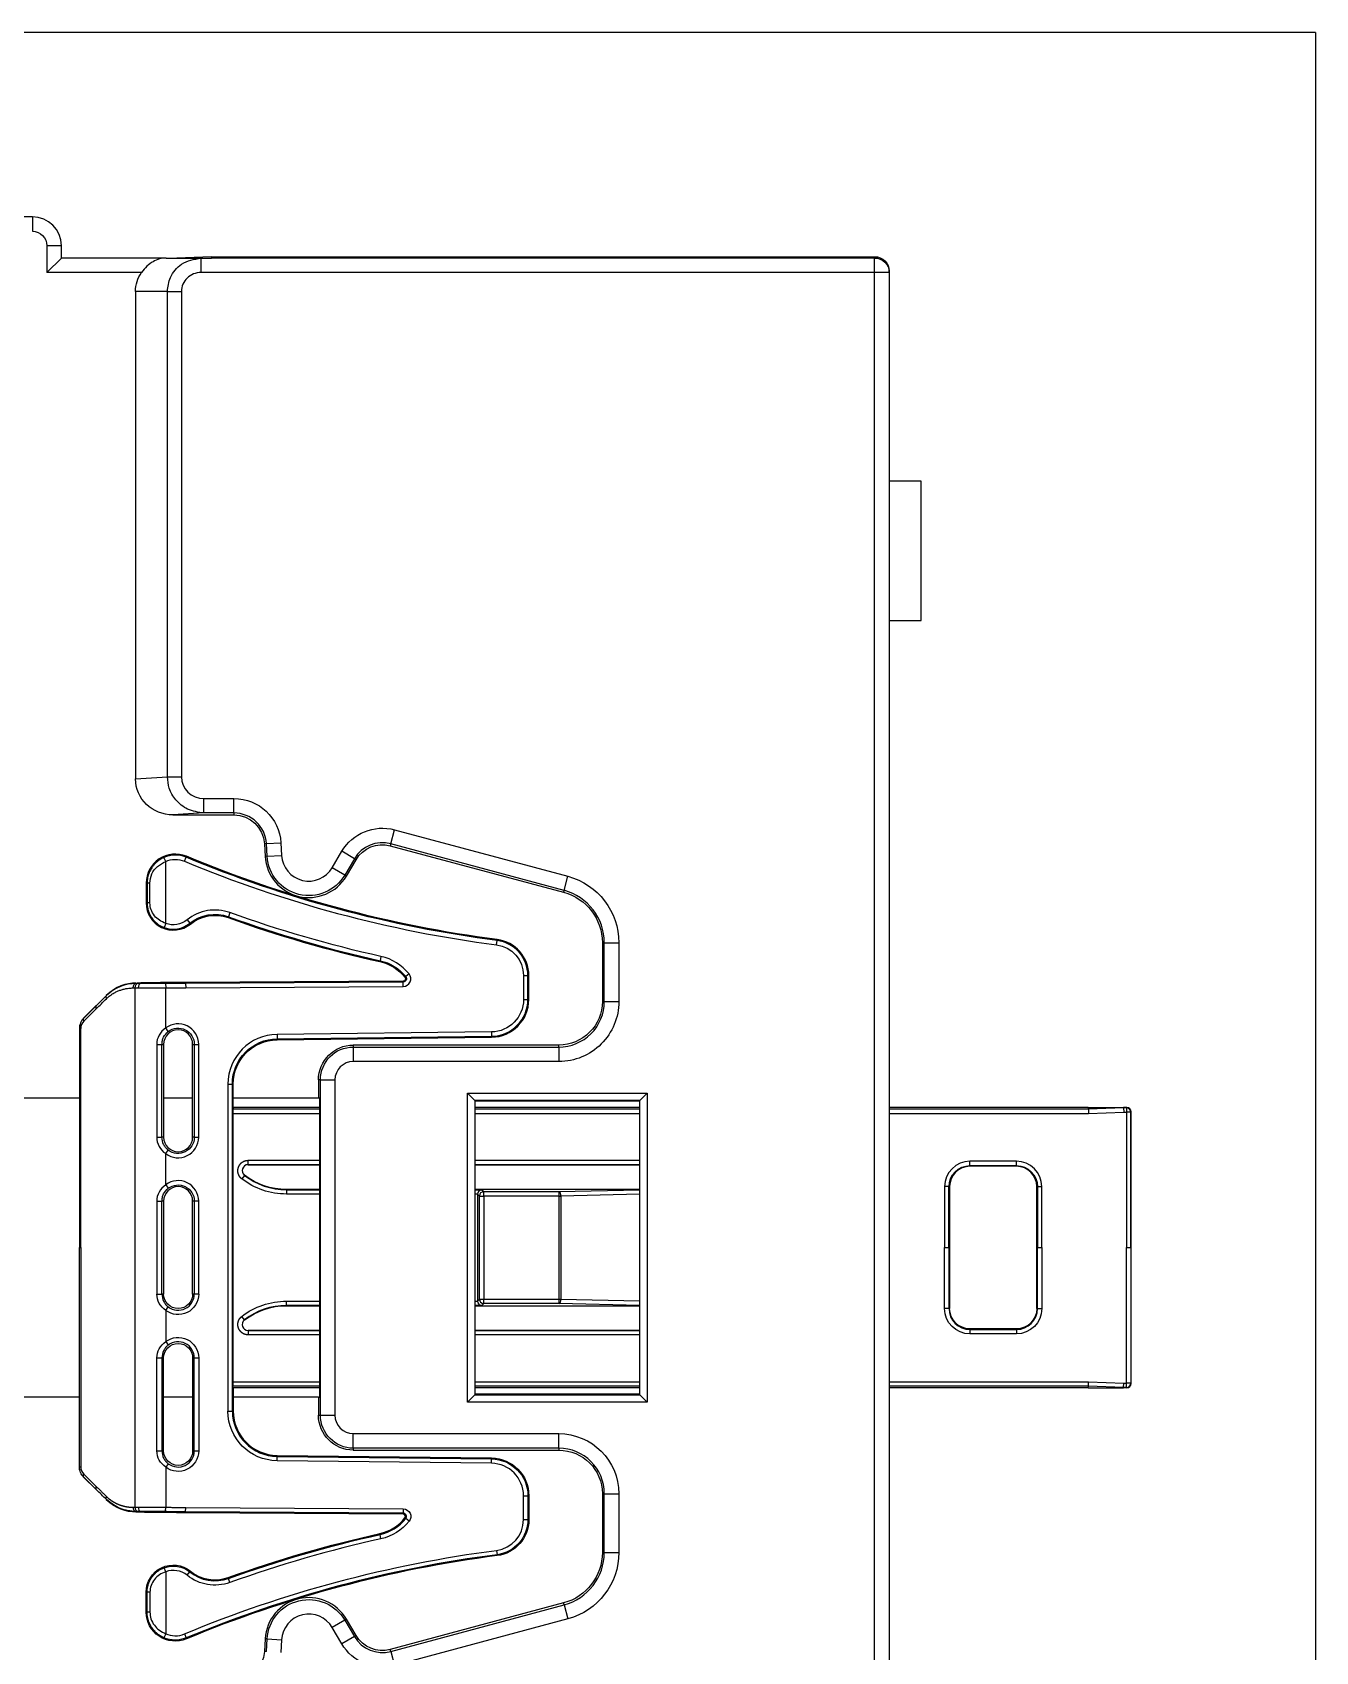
# Model space of a CAD drawing. Header units: inches. Extents: x 0 to 1189, y 0 to 841.
# Drawn here: x 1028.8 to 1073, y 479.2 to 535 of the extents above; entities that cross this region are included whole.
import ezdxf

# ---------------------------------------------------------------- set-up
doc = ezdxf.new("R2010")
doc.units = ezdxf.units.IN
doc.header["$MEASUREMENT"] = 0
doc.layers.add('1', color=7, linetype='Continuous', true_color=0xffffff)

msp = doc.modelspace()

# ---------------------------------------------------------------- linework, layer by layer
at = {"layer": '1', "color": 251}
for q in [(963.9807, 534.9868), (1073.0135, 451.2868)]:
    msp.add_line((1073.0135, 534.9868), q, dxfattribs=at)
at = {"layer": '1', "color": 163}
for p, q in [((1028.8307, 528.6368), (1000.9307, 528.6368)), ((1028.8307, 528.6368), (1028.8307, 528.1368)), ((1029.8307, 527.6368), (1029.3307, 527.6368)), ((1029.3307, 527.6368), (1029.3307, 526.7162)), ((1029.8307, 527.2162), (1029.8307, 527.6368)), ((1029.3307, 526.7162), (1029.8307, 527.2162)), ((1033.4357, 527.2162), (1029.8307, 527.2162)), ((1033.4357, 527.2162), (1034.6357, 527.2162)), ((1034.9988, 527.2618), (1033.7988, 527.2162)), ((1034.6357, 527.2162), (1034.6357, 526.7162)), ((1034.6357, 527.2162), (1034.9988, 527.2162)), ((1034.9988, 527.2618), (1057.8307, 527.2618)), ((1034.9988, 527.2618), (1034.9988, 527.2162)), ((1057.8307, 527.2162), (1034.9988, 527.2162)), ((1057.8307, 526.7162), (1057.8307, 527.2162)), ((1032.5896, 526.7162), (1029.3307, 526.7162)), ((1057.8307, 526.7162), (1034.6357, 526.7162)), ((1058.3307, 526.7162), (1057.8307, 526.7162)), ((1057.8307, 459.5573), (1057.8307, 526.7162)), ((1058.3307, 526.7162), (1058.3307, 526.7617)), ((1058.3307, 526.7162), (1058.3307, 459.5573)), ((1032.3807, 526.0662), (1032.3807, 509.2811)), ((1033.4795, 526.0662), (1032.3807, 526.0662)), ((1033.4795, 526.0662), (1033.9615, 526.0662)), ((1033.4795, 509.3507), (1033.4795, 526.0662)), ((1033.9615, 526.0662), (1033.9615, 509.3507)), ((1059.4307, 519.5368), (1058.3307, 519.5368)), ((1059.4307, 514.7368), (1059.4307, 519.5368)), ((1058.3307, 514.7368), (1059.4307, 514.7368)), ((1032.3807, 509.2811), (1033.4795, 509.3507)), ((1033.4795, 509.3507), (1033.9615, 509.3507)), ((1034.7359, 508.1041), (1034.7359, 508.604)), ((1034.7359, 508.604), (1035.7722, 508.604)), ((1035.7722, 508.1041), (1035.7722, 508.604)), ((1034.7359, 508.1041), (1033.6714, 508.0368)), ((1033.6714, 508.0368), (1035.7722, 508.0368)), ((1035.7722, 508.1041), (1034.7359, 508.1041)), ((1035.7722, 508.1041), (1035.7722, 508.0368)), ((1041.1695, 507.0426), (1041.2991, 507.5255)), ((1041.2991, 507.5255), (1047.2693, 505.9233)), ((1036.8877, 507.0504), (1036.8205, 507.0466)), ((1036.8205, 507.0466), (1036.8454, 506.6094)), ((1036.8877, 507.0504), (1037.3868, 507.0789)), ((1036.9127, 506.6132), (1036.8877, 507.0504)), ((1037.3868, 507.0789), (1037.4118, 506.6417)), ((1041.1695, 507.0426), (1041.152, 506.9776)), ((1041.152, 506.9776), (1047.1223, 505.3754)), ((1047.1397, 505.4404), (1041.1695, 507.0426)), ((1036.9127, 506.6132), (1036.8454, 506.6094)), ((1036.9127, 506.6132), (1037.4118, 506.6417)), ((1039.1544, 506.2201), (1039.486, 506.7836)), ((1039.9168, 506.5301), (1039.486, 506.7836)), ((1039.9168, 506.5301), (1039.5852, 505.9665)), ((1039.6433, 505.9324), (1039.9749, 506.496)), ((1039.9168, 506.5301), (1039.9749, 506.496)), ((1039.5852, 505.9665), (1039.1544, 506.2201)), ((1039.5852, 505.9665), (1039.6433, 505.9324)), ((1047.1397, 505.4404), (1047.2693, 505.9233)), ((1047.1397, 505.4404), (1047.1223, 505.3754)), ((1048.5231, 503.6369), (1048.4557, 503.6369)), ((1048.4557, 503.6369), (1048.4557, 501.6118)), ((1048.5231, 503.6369), (1049.023, 503.6369)), ((1048.5231, 501.6118), (1048.5231, 503.6369)), ((1049.023, 503.6369), (1049.023, 501.6118)), ((1048.5231, 501.6118), (1048.4557, 501.6118)), ((1048.5231, 501.6118), (1049.023, 501.6118)), ((1039.8807, 500.1118), (1039.8807, 500.0444)), ((1046.9557, 500.1118), (1039.8807, 500.1118)), ((1039.8807, 500.0444), (1039.8807, 499.5445)), ((1039.8807, 500.0444), (1046.9557, 500.0444)), ((1046.9557, 500.0444), (1046.9557, 500.1118)), ((1046.9557, 500.0444), (1046.9557, 499.5445)), ((1046.9557, 499.5445), (1039.8807, 499.5445)), ((1038.7481, 498.9118), (1038.6807, 498.9118)), ((1038.6807, 498.9118), (1038.6807, 498.2868)), ((1038.7481, 487.3618), (1038.7481, 498.9118)), ((1038.7481, 498.9118), (1039.248, 498.9118)), ((1039.248, 498.9118), (1039.248, 487.3618)), ((1030.4483, 498.2868), (998.8141, 498.2868)), ((1034.3483, 498.2868), (1033.3479, 498.2868)), ((1038.6807, 498.2868), (1035.748, 498.2868)), ((1038.7322, 498.2868), (1038.6807, 498.2868)), ((1038.7322, 487.9868), (1038.7322, 498.2868)), ((1043.8106, 487.8166), (1043.8106, 498.4569)), ((1043.8106, 498.4569), (1044.0606, 498.2069)), ((1043.8106, 498.4569), (1050.0008, 498.4569)), ((1044.0807, 498.1868), (1044.0606, 498.2069)), ((1044.0606, 498.2069), (1044.0606, 488.0666)), ((1049.7509, 498.2069), (1044.0606, 498.2069)), ((1044.0807, 498.1868), (1049.7307, 498.1868)), ((1044.0807, 488.0868), (1044.0807, 498.1868)), ((1049.7307, 498.1868), (1049.7509, 498.2069)), ((1049.7307, 498.1868), (1049.7307, 488.0868)), ((1049.7509, 498.2069), (1050.0008, 498.4569)), ((1049.7509, 488.0666), (1049.7509, 498.2069)), ((1050.0008, 498.4569), (1050.0008, 487.8166)), ((1030.4483, 487.9868), (998.8141, 487.9868)), ((1034.3483, 487.9868), (1033.3479, 487.9868)), ((1038.6807, 487.9868), (1035.748, 487.9868)), ((1038.6807, 487.9868), (1038.7322, 487.9868)), ((1038.6807, 487.9868), (1038.6807, 487.3618)), ((1043.8106, 487.8166), (1044.0606, 488.0666)), ((1044.0807, 488.0868), (1044.0606, 488.0666)), ((1044.0606, 488.0666), (1049.7509, 488.0666)), ((1049.7307, 488.0868), (1044.0807, 488.0868)), ((1049.7307, 488.0868), (1049.7509, 488.0666)), ((1049.7509, 488.0666), (1050.0008, 487.8166)), ((1050.0008, 487.8166), (1043.8106, 487.8166)), ((1038.6807, 487.3618), (1038.7481, 487.3618)), ((1038.7481, 487.3618), (1039.248, 487.3618)), ((1039.8807, 486.729), (1046.9557, 486.729)), ((1039.8807, 486.2291), (1039.8807, 486.729)), ((1046.9557, 486.2291), (1046.9557, 486.729)), ((1039.8807, 486.2291), (1039.8807, 486.1618)), ((1046.9557, 486.2291), (1039.8807, 486.2291)), ((1039.8807, 486.1618), (1046.9557, 486.1618)), ((1046.9557, 486.2291), (1046.9557, 486.1618)), ((1048.5231, 484.6618), (1048.4557, 484.6618)), ((1048.4557, 484.6618), (1048.4557, 482.6366)), ((1048.5231, 482.6366), (1048.5231, 484.6618)), ((1048.5231, 484.6618), (1049.023, 484.6618)), ((1049.023, 484.6618), (1049.023, 482.6366)), ((1048.5231, 482.6366), (1048.4557, 482.6366)), ((1048.5231, 482.6366), (1049.023, 482.6366)), ((1047.1223, 480.8981), (1041.152, 479.2959)), ((1041.1695, 479.2309), (1047.1397, 480.8331)), ((1047.1397, 480.8331), (1047.1223, 480.8981)), ((1047.1397, 480.8331), (1047.2693, 480.3502)), ((1039.5852, 480.307), (1039.1544, 480.0534)), ((1039.5852, 480.307), (1039.6433, 480.3411)), ((1039.5852, 480.307), (1039.9168, 479.7434)), ((1039.9749, 479.7775), (1039.6433, 480.3411)), ((1047.2693, 480.3502), (1041.2991, 478.748)), ((1036.8454, 479.6641), (1036.8205, 479.2269)), ((1036.9127, 479.6603), (1036.8454, 479.6641)), ((1036.8877, 479.2231), (1036.9127, 479.6603)), ((1036.9127, 479.6603), (1037.4118, 479.6318)), ((1037.4118, 479.6318), (1037.3868, 479.1946)), ((1039.486, 479.4899), (1039.1544, 480.0534)), ((1039.9168, 479.7434), (1039.486, 479.4899)), ((1039.9168, 479.7434), (1039.9749, 479.7775)), ((1036.8877, 479.2231), (1036.8205, 479.2269)), ((1041.1695, 479.2309), (1041.152, 479.2959)), ((1041.1695, 479.2309), (1041.2991, 478.748))]:
    msp.add_line(p, q, dxfattribs=at)
at = {"layer": '1', "color": 252}
for p, q in [((1033.4198, 506.4361), (1033.3594, 506.5734)), ((1034.0625, 506.4424), (1034.1202, 506.5809)), ((1034.1329, 506.6115), (1034.1202, 506.5809)), ((1032.7485, 505.6883), (1032.7485, 505.0042)), ((1032.7485, 505.6883), (1032.7808, 505.6883)), ((1032.8765, 505.6883), (1032.7808, 505.6883)), ((1032.7485, 505.0042), (1032.7808, 505.0042)), ((1032.8765, 505.0042), (1032.7808, 505.0042)), ((1035.6324, 504.6718), (1035.5816, 504.5307)), ((1033.4198, 504.3008), (1033.3673, 504.1603)), ((1034.1555, 504.4211), (1034.25, 504.3046)), ((1034.2709, 504.2788), (1034.25, 504.3046)), ((1035.5704, 504.4995), (1035.5816, 504.5307)), ((1044.8105, 503.5636), (1044.8298, 503.7124)), ((1044.834, 503.7453), (1044.8298, 503.7124)), ((1040.7924, 502.9852), (1040.7996, 503.0176)), ((1040.8323, 503.164), (1040.7996, 503.0176)), ((1041.6595, 502.4482), (1041.6853, 502.4691)), ((1041.8018, 502.5636), (1041.6853, 502.4691)), ((1045.7403, 502.5056), (1045.8903, 502.5056)), ((1045.7403, 502.5056), (1045.7403, 501.6818)), ((1045.9235, 502.5056), (1045.8903, 502.5056)), ((1045.8903, 501.6818), (1045.8903, 502.5056)), ((1045.9235, 501.6818), (1045.9235, 502.5056)), ((1032.3591, 502.0776), (1032.3591, 484.1959)), ((1032.3946, 502.2278), (1032.3944, 502.249)), ((1032.5666, 502.2275), (1032.5665, 502.2517)), ((1033.4188, 502.2303), (1033.4198, 502.0803)), ((1033.4198, 500.6997), (1033.4198, 502.0803)), ((1041.5969, 502.3158), (1034.1074, 502.2679)), ((1034.1074, 502.2679), (1034.1076, 502.2347)), ((1041.5971, 502.2826), (1034.1076, 502.2347)), ((1034.1076, 502.2347), (1034.1086, 502.0847)), ((1034.1086, 502.0847), (1041.5981, 502.1326)), ((1041.5969, 502.3158), (1041.5971, 502.2826)), ((1041.5981, 502.1326), (1041.5971, 502.2826)), ((1031.0256, 501.4716), (1030.5949, 501.0409)), ((1031.0295, 501.4677), (1030.5966, 501.0402)), ((1030.5966, 500.9341), (1031.0294, 501.3616)), ((1031.0256, 501.4716), (1031.0295, 501.4677)), ((1031.3738, 501.8198), (1031.38, 501.8136)), ((1045.7403, 501.6818), (1045.8903, 501.6818)), ((1045.9235, 501.6818), (1045.8903, 501.6818)), ((1030.5966, 501.0402), (1030.5949, 501.0409)), ((1030.4485, 500.6874), (1030.4493, 500.687)), ((1030.4485, 500.6873), (1030.4485, 493.1368)), ((1030.4493, 500.687), (1030.4493, 493.1368)), ((1030.4493, 500.687), (1030.4932, 500.687)), ((1030.4932, 493.1368), (1030.4932, 500.687)), ((1033.5107, 500.5804), (1033.4198, 500.6997)), ((1044.6367, 500.565), (1037.2533, 500.4776)), ((1037.2533, 500.4776), (1037.255, 500.3276)), ((1037.255, 500.3276), (1044.6385, 500.415)), ((1037.2554, 500.2945), (1037.255, 500.3276)), ((1037.2554, 500.2945), (1044.6389, 500.3819)), ((1044.6367, 500.565), (1044.6385, 500.415)), ((1044.6389, 500.3819), (1044.6385, 500.415)), ((1033.1104, 500.1368), (1033.2913, 500.1368)), ((1033.1104, 500.1368), (1033.1104, 496.9368)), ((1033.2913, 500.1368), (1033.3485, 500.1368)), ((1033.2913, 496.9368), (1033.2913, 500.1368)), ((1033.3485, 500.1368), (1033.3485, 496.9368)), ((1034.3485, 496.9368), (1034.3485, 500.1368)), ((1034.3485, 500.1368), (1034.4061, 500.1368)), ((1034.4061, 500.1368), (1034.4061, 496.9368)), ((1034.4061, 500.1368), (1034.5561, 500.1368)), ((1034.5561, 496.9368), (1034.5561, 500.1368)), ((1035.5653, 498.7696), (1035.7153, 498.7696)), ((1035.5653, 498.7696), (1035.5653, 487.5039)), ((1035.7485, 498.7696), (1035.7153, 498.7696)), ((1035.7153, 487.5039), (1035.7153, 498.7696)), ((1035.7485, 497.9618), (1035.7485, 498.7696)), ((1035.7293, 497.758), (1038.7326, 497.758)), ((1035.7293, 497.758), (1035.7293, 488.5155)), ((1035.7485, 497.9618), (1035.7306, 497.908)), ((1038.7325, 497.908), (1035.7306, 497.908)), ((1038.7324, 497.9618), (1035.7485, 497.9618)), ((1044.0809, 497.758), (1049.7311, 497.758)), ((1049.731, 497.908), (1044.081, 497.908)), ((1049.7312, 497.9618), (1044.0811, 497.9618)), ((1065.1886, 497.908), (1058.3304, 497.908)), ((1058.3304, 497.758), (1065.1914, 497.758)), ((1065.1877, 497.9618), (1058.3306, 497.9618)), ((1065.1877, 497.9618), (1066.4019, 497.9618)), ((1065.1877, 497.9618), (1065.1886, 497.908)), ((1066.4021, 497.9525), (1065.1886, 497.908)), ((1065.1886, 497.908), (1065.1914, 497.758)), ((1065.1914, 497.758), (1066.4049, 497.8025)), ((1066.5135, 497.9618), (1066.4019, 497.9618)), ((1066.4021, 497.9525), (1066.4019, 497.9618)), ((1066.5043, 497.9525), (1066.4021, 497.9525)), ((1066.4021, 497.9525), (1066.4049, 497.8025)), ((1066.4049, 497.8025), (1066.5043, 497.8025)), ((1066.5135, 497.9618), (1066.5043, 497.9525)), ((1066.5043, 497.9525), (1066.5043, 497.8025)), ((1066.6542, 497.8025), (1066.5043, 497.8025)), ((1066.5043, 497.8025), (1066.5043, 493.1368)), ((1066.5137, 497.9618), (1066.5135, 497.9618)), ((1066.6542, 497.8025), (1066.6635, 497.8118)), ((1066.6542, 493.1368), (1066.6542, 497.8025)), ((1066.6635, 497.8118), (1066.6635, 497.812)), ((1066.6635, 488.4617), (1066.6635, 497.8118)), ((1033.1104, 496.9368), (1033.2913, 496.9368)), ((1033.3485, 496.9368), (1033.2913, 496.9368)), ((1034.4061, 496.9368), (1034.3485, 496.9368)), ((1034.4061, 496.9368), (1034.5561, 496.9368)), ((1033.4198, 496.3738), (1033.5107, 496.4931)), ((1033.4198, 495.2997), (1033.4198, 496.3738)), ((1036.2588, 495.9924), (1036.2588, 496.1422)), ((1036.2588, 496.1422), (1038.7324, 496.1422)), ((1036.2588, 495.9868), (1036.2588, 495.9924)), ((1038.7324, 495.9924), (1036.2588, 495.9924)), ((1036.2588, 495.9868), (1038.7324, 495.9868)), ((1044.0806, 496.1422), (1049.7306, 496.1422)), ((1049.7306, 495.9924), (1044.0806, 495.9924)), ((1044.0806, 495.9868), (1049.7306, 495.9868)), ((1061.1135, 495.9595), (1061.1135, 496.1095)), ((1062.7135, 496.1095), (1061.1135, 496.1095)), ((1061.1135, 495.9595), (1061.1135, 495.9368)), ((1061.1135, 495.9595), (1062.7135, 495.9595)), ((1062.7135, 495.9368), (1061.1135, 495.9368)), ((1062.7135, 495.9595), (1062.7135, 496.1095)), ((1062.7135, 495.9595), (1062.7135, 495.9368)), ((1033.4198, 495.2997), (1033.5107, 495.1804)), ((1036.133, 495.6242), (1036.0412, 495.5058)), ((1036.1364, 495.6287), (1036.133, 495.6242)), ((1060.3907, 495.2368), (1060.2408, 495.2368)), ((1060.2408, 495.2368), (1060.2408, 493.1368)), ((1060.3907, 495.2368), (1060.4135, 495.2368)), ((1060.3907, 493.1368), (1060.3907, 495.2368)), ((1060.4135, 495.2368), (1060.4135, 491.0368)), ((1063.4135, 491.0368), (1063.4135, 495.2368)), ((1063.4362, 495.2368), (1063.4135, 495.2368)), ((1063.4362, 495.2368), (1063.4362, 493.1368)), ((1063.4362, 495.2368), (1063.5862, 495.2368)), ((1063.5862, 493.1368), (1063.5862, 495.2368)), ((1033.1104, 494.7368), (1033.2913, 494.7368)), ((1033.1104, 494.7368), (1033.1104, 491.5368)), ((1033.3485, 494.7368), (1033.2913, 494.7368)), ((1033.2913, 491.5368), (1033.2913, 494.7368)), ((1033.3485, 494.7368), (1033.3485, 491.5368)), ((1034.3485, 491.5368), (1034.3485, 494.7368)), ((1034.4061, 494.7368), (1034.3485, 494.7368)), ((1034.4061, 494.7368), (1034.4061, 491.5368)), ((1034.5561, 494.7368), (1034.4061, 494.7368)), ((1034.5561, 491.5368), (1034.5561, 494.7368)), ((1037.5752, 495.1368), (1037.5752, 495.1311)), ((1038.7322, 495.1368), (1037.5752, 495.1368)), ((1037.5752, 495.1311), (1037.5752, 494.9813)), ((1037.5752, 495.1311), (1038.7323, 495.1311)), ((1038.7322, 494.9813), (1037.5752, 494.9813)), ((1044.0806, 495.1311), (1044.3015, 495.1311)), ((1049.7305, 495.1368), (1044.0807, 495.1368)), ((1044.1593, 494.9813), (1044.0807, 494.9813)), ((1044.1591, 494.9739), (1044.1591, 491.2996)), ((1044.2198, 494.9132), (1044.1591, 494.9739)), ((1044.2198, 491.3603), (1044.2198, 494.9132)), ((1044.2198, 494.9132), (1044.3696, 494.9132)), ((1044.3015, 495.1311), (1044.3696, 495.063)), ((1044.3696, 495.063), (1046.9675, 495.063)), ((1044.3696, 494.9132), (1044.3696, 495.063)), ((1046.9675, 494.9132), (1044.3696, 494.9132)), ((1044.3696, 494.9132), (1044.3696, 491.3603)), ((1046.9675, 495.063), (1049.7307, 495.1259)), ((1046.9675, 494.9132), (1046.9675, 495.063)), ((1046.9675, 494.9132), (1047.0273, 494.9132)), ((1046.9675, 491.3603), (1046.9675, 494.9132)), ((1049.7307, 494.9748), (1047.0273, 494.9132)), ((1047.0273, 494.9132), (1047.0273, 491.3603)), ((1030.4485, 485.5862), (1030.4485, 493.1368)), ((1030.4493, 485.5865), (1030.4493, 493.1368)), ((1030.4493, 493.1368), (1030.4932, 493.1368)), ((1030.4932, 493.1368), (1030.4932, 485.5865)), ((1060.2408, 493.1368), (1060.3907, 493.1368)), ((1060.2408, 491.0368), (1060.2408, 493.1368)), ((1060.3907, 493.1368), (1060.3907, 491.0368)), ((1063.4362, 493.1368), (1063.5862, 493.1368)), ((1063.4362, 491.0368), (1063.4362, 493.1368)), ((1063.5862, 493.1368), (1063.5862, 491.0368)), ((1066.5043, 493.1368), (1066.6542, 493.1368)), ((1066.5043, 488.471), (1066.5043, 493.1368)), ((1066.6542, 493.1368), (1066.6542, 488.471)), ((1033.1104, 491.5368), (1033.2913, 491.5368)), ((1033.3485, 491.5368), (1033.2913, 491.5368)), ((1034.4061, 491.5368), (1034.3485, 491.5368)), ((1034.5561, 491.5368), (1034.4061, 491.5368)), ((1037.5752, 491.1424), (1037.5752, 491.2922)), ((1037.5752, 491.2922), (1038.7322, 491.2922)), ((1044.0807, 491.2922), (1044.1593, 491.2922)), ((1044.1591, 491.2996), (1044.2198, 491.3603)), ((1044.2198, 491.3603), (1044.3696, 491.3603)), ((1044.3696, 491.2105), (1044.3696, 491.3603)), ((1044.3696, 491.3603), (1046.9675, 491.3603)), ((1046.9675, 491.2105), (1046.9675, 491.3603)), ((1046.9675, 491.3603), (1047.0273, 491.3603)), ((1047.0273, 491.3603), (1049.7307, 491.2987)), ((1033.4198, 490.9738), (1033.5107, 491.0931)), ((1033.4198, 490.9738), (1033.4198, 489.8997)), ((1036.133, 490.6493), (1036.0412, 490.7677)), ((1038.7323, 491.1424), (1037.5752, 491.1424)), ((1037.5752, 491.1368), (1037.5752, 491.1424)), ((1037.5752, 491.1368), (1038.7322, 491.1368)), ((1044.3015, 491.1424), (1044.0806, 491.1424)), ((1044.0807, 491.1368), (1049.7305, 491.1368)), ((1044.3696, 491.2105), (1044.3015, 491.1424)), ((1046.9675, 491.2105), (1044.3696, 491.2105)), ((1049.7307, 491.1476), (1046.9675, 491.2105)), ((1060.3907, 491.0368), (1060.2408, 491.0368)), ((1060.3907, 491.0368), (1060.4135, 491.0368)), ((1063.4362, 491.0368), (1063.4135, 491.0368)), ((1063.4362, 491.0368), (1063.5862, 491.0368)), ((1036.1364, 490.6448), (1036.133, 490.6493)), ((1036.2588, 490.2868), (1036.2588, 490.2811)), ((1038.7324, 490.2868), (1036.2588, 490.2868)), ((1036.2588, 490.2811), (1036.2588, 490.1313)), ((1036.2588, 490.2811), (1038.7324, 490.2811)), ((1049.7306, 490.2868), (1044.0806, 490.2868)), ((1044.0806, 490.2811), (1049.7306, 490.2811)), ((1062.7135, 490.3368), (1061.1135, 490.3368)), ((1061.1135, 490.314), (1061.1135, 490.3368)), ((1061.1135, 490.314), (1061.1135, 490.164)), ((1061.1135, 490.314), (1062.7135, 490.314)), ((1062.7135, 490.164), (1061.1135, 490.164)), ((1062.7135, 490.314), (1062.7135, 490.3368)), ((1062.7135, 490.314), (1062.7135, 490.164)), ((1033.4198, 489.8997), (1033.5107, 489.7804)), ((1038.7324, 490.1313), (1036.2588, 490.1313)), ((1049.7306, 490.1313), (1044.0806, 490.1313)), ((1033.1104, 489.3368), (1033.2913, 489.3368)), ((1033.1104, 486.1368), (1033.1104, 489.3368)), ((1033.3485, 489.3368), (1033.2913, 489.3368)), ((1033.2913, 489.3368), (1033.2913, 486.1368)), ((1033.3485, 486.1368), (1033.3485, 489.3368)), ((1034.3485, 489.3368), (1034.3485, 486.1368)), ((1034.4061, 489.3368), (1034.3485, 489.3368)), ((1034.4061, 486.1368), (1034.4061, 489.3368)), ((1034.4061, 489.3368), (1034.5561, 489.3368)), ((1034.5561, 489.3368), (1034.5561, 486.1368)), ((1035.7293, 488.5155), (1038.7326, 488.5155)), ((1044.0809, 488.5155), (1049.7311, 488.5155)), ((1058.3304, 488.5155), (1065.1914, 488.5155)), ((1065.1886, 488.3655), (1065.1914, 488.5155)), ((1065.1914, 488.5155), (1066.4049, 488.471)), ((1038.7325, 488.3655), (1035.7306, 488.3655)), ((1035.7485, 488.3118), (1035.7306, 488.3655)), ((1038.7324, 488.3118), (1035.7485, 488.3118)), ((1035.7485, 488.3118), (1035.7485, 487.5039)), ((1049.731, 488.3655), (1044.081, 488.3655)), ((1049.7312, 488.3118), (1044.0811, 488.3118)), ((1065.1886, 488.3655), (1058.3304, 488.3655)), ((1065.1877, 488.3118), (1058.3306, 488.3118)), ((1065.1877, 488.3118), (1065.1886, 488.3655)), ((1065.1877, 488.3118), (1066.4019, 488.3118)), ((1066.4021, 488.321), (1065.1886, 488.3655)), ((1066.4021, 488.321), (1066.4019, 488.3118)), ((1066.5135, 488.3118), (1066.4019, 488.3118)), ((1066.4021, 488.321), (1066.4049, 488.471)), ((1066.5043, 488.321), (1066.4021, 488.321)), ((1066.4049, 488.471), (1066.5043, 488.471)), ((1066.6542, 488.471), (1066.5043, 488.471)), ((1066.5043, 488.321), (1066.5043, 488.471)), ((1066.5135, 488.3118), (1066.5043, 488.321)), ((1066.5137, 488.3118), (1066.5135, 488.3118)), ((1066.6542, 488.471), (1066.6635, 488.4617)), ((1066.6635, 488.4617), (1066.6635, 488.4615)), ((1035.5653, 487.5039), (1035.7153, 487.5039)), ((1035.7485, 487.5039), (1035.7153, 487.5039)), ((1033.1104, 486.1368), (1033.2913, 486.1368)), ((1033.2913, 486.1368), (1033.3485, 486.1368)), ((1034.3485, 486.1368), (1034.4061, 486.1368)), ((1034.4061, 486.1368), (1034.5561, 486.1368)), ((1037.2533, 485.7959), (1037.255, 485.9459)), ((1044.6367, 485.7085), (1037.2533, 485.7959)), ((1037.2554, 485.979), (1037.255, 485.9459)), ((1037.255, 485.9459), (1044.6385, 485.8585)), ((1037.2554, 485.979), (1044.6389, 485.8916)), ((1044.6367, 485.7085), (1044.6385, 485.8585)), ((1044.6389, 485.8916), (1044.6385, 485.8585)), ((1030.4485, 485.5861), (1030.4493, 485.5865)), ((1030.4493, 485.5865), (1030.4932, 485.5865)), ((1030.5966, 485.2333), (1030.5949, 485.2326)), ((1031.0256, 484.8019), (1030.5949, 485.2326)), ((1030.5966, 485.3394), (1031.0294, 484.9119)), ((1031.0295, 484.8058), (1030.5966, 485.2333)), ((1033.5107, 485.6931), (1033.4198, 485.5738)), ((1033.4198, 485.5738), (1033.4198, 484.1932)), ((1031.0256, 484.8019), (1031.0295, 484.8058)), ((1045.7403, 484.5917), (1045.8903, 484.5917)), ((1045.7403, 483.7679), (1045.7403, 484.5917)), ((1045.9235, 484.5917), (1045.8903, 484.5917)), ((1045.8903, 484.5917), (1045.8903, 483.7679)), ((1045.9235, 484.5917), (1045.9235, 483.7679)), ((1031.3738, 484.4537), (1031.38, 484.4599)), ((1032.3946, 484.0457), (1032.3944, 484.0245)), ((1032.5666, 484.046), (1032.5665, 484.0218)), ((1033.4188, 484.0432), (1033.4198, 484.1932)), ((1034.1074, 484.0056), (1034.1076, 484.0388)), ((1034.1076, 484.0388), (1034.1086, 484.1888)), ((1041.5971, 483.9909), (1034.1076, 484.0388)), ((1034.1086, 484.1888), (1041.5981, 484.1409)), ((1041.5981, 484.1409), (1041.5971, 483.9909)), ((1041.5969, 483.9577), (1034.1074, 484.0056)), ((1041.5969, 483.9577), (1041.5971, 483.9909)), ((1041.6595, 483.8253), (1041.6853, 483.8044)), ((1041.8018, 483.7099), (1041.6853, 483.8044)), ((1045.7403, 483.7679), (1045.8903, 483.7679)), ((1045.9235, 483.7679), (1045.8903, 483.7679)), ((1040.7924, 483.2883), (1040.7996, 483.2559)), ((1040.8323, 483.1095), (1040.7996, 483.2559)), ((1044.8105, 482.7099), (1044.8298, 482.5611)), ((1044.834, 482.5282), (1044.8298, 482.5611)), ((1033.4198, 481.9727), (1033.3673, 482.1132)), ((1034.1555, 481.8524), (1034.25, 481.9689)), ((1034.2709, 481.9947), (1034.25, 481.9689)), ((1032.7485, 480.5852), (1032.7485, 481.2693)), ((1032.7485, 481.2693), (1032.7808, 481.2693)), ((1032.8765, 481.2693), (1032.7808, 481.2693)), ((1035.5704, 481.774), (1035.5816, 481.7428)), ((1035.6324, 481.6017), (1035.5816, 481.7428)), ((1032.7485, 480.5852), (1032.7808, 480.5852)), ((1032.8765, 480.5852), (1032.7808, 480.5852)), ((1033.4198, 479.8374), (1033.3594, 479.7001)), ((1034.0625, 479.8311), (1034.1202, 479.6926)), ((1034.1329, 479.662), (1034.1202, 479.6926))]:
    msp.add_line(p, q, dxfattribs=at)
at = {"layer": '1', "color": 163}
for centre, radius, start, end in [((1028.8307, 527.6368), 1, 0, 90), ((1035.7722, 506.9868), 1.1174, 3.26598, 90), ((1040.8799, 505.9635), 1.1174, 74.97767, 149.5279), ((1038.347, 506.6951), 1.504, 183.26595, 329.5279), ((1038.347, 506.6951), 0.9367, 183.26593, 329.5279), ((1046.6557, 503.6369), 1.8674, 0, 74.97767), ((1046.9557, 501.6118), 1.5674, 270, 0.00003), ((1039.8807, 498.9118), 0.6327, 90, 180), ((1039.8807, 487.3618), 0.6327, 180, 270), ((1046.9557, 484.6618), 1.5674, 0, 90), ((1046.6557, 482.6366), 1.8674, 285.02236, 359.99997), ((1038.347, 479.5784), 1.504, 30.47211, 176.73402), ((1038.347, 479.5784), 0.9367, 30.47211, 176.73402), ((1040.8799, 480.31), 1.1174, 210.4721, 285.02233)]:
    msp.add_arc(centre, radius, start, end, dxfattribs=at)
at = {"layer": '1', "color": 163, "extrusion": (0, 0, -1)}
for centre, radius, start, end in [((-1028.8307, 527.6368), 0.5, 90, 180), ((-1057.8307, 526.7162), 0.5, 90, 180), ((-1035.7722, 506.9868), 1.6173, 90, 176.73402), ((-1035.7722, 506.9868), 1.05, 90, 176.73402), ((-1040.8799, 505.9635), 1.6173, 30.4721, 105.02233), ((-1040.8799, 505.9635), 1.05, 30.4721, 105.02233), ((-1038.347, 506.6951), 1.4367, 210.4721, 356.73405), ((-1046.6557, 503.6369), 2.3673, 105.02233, 180), ((-1046.6557, 503.6369), 1.8, 105.02244, 180), ((-1046.9557, 501.6118), 1.5, 179.99997, 270), ((-1046.9557, 501.6118), 2.0673, 179.99998, 270), ((-1039.8807, 498.9118), 1.2, 0, 90), ((-1039.8807, 498.9118), 1.1326, 0, 90), ((-1039.8807, 487.3618), 1.2, 270, 0), ((-1039.8807, 487.3618), 1.1326, 270, 0), ((-1046.9557, 484.6618), 2.0673, 90, 180), ((-1046.9557, 484.6618), 1.5, 90, 180), ((-1046.6557, 482.6366), 1.8, 180, 254.97713), ((-1046.6557, 482.6366), 2.3673, 180, 254.97764), ((-1038.347, 479.5784), 1.4367, 3.26598, 149.52789), ((-1040.8799, 480.31), 1.05, 254.97767, 329.5279), ((-1035.7722, 479.2868), 1.05, 183.26606, 270), ((-1040.8799, 480.31), 1.6173, 254.97767, 329.5279)]:
    msp.add_arc(centre, radius, start, end, dxfattribs=at)
at = {"layer": '1', "color": 252}
for centre, radius, start, end in [((1033.7485, 505.6883), 1, 67.39097, 180), ((1033.7485, 505.6883), 0.9668, 67.39097, 113.72726), ((1050.2028, 545.1998), 41.9839, 247.39097, 262.62067), ((1033.6825, 505.0042), 0.934, 180.00011, 309.04905), ((1035.1164, 503.2366), 1.5252, 70.22566, 129.04905), ((1033.6825, 505.0042), 0.9009, 249.51999, 309.04905), ((1050.2028, 545.1998), 43.2507, 250.22566, 257.43319), ((1050.2028, 545.1998), 43.2176, 250.22566, 257.43319), ((1044.6735, 502.5056), 1.2168, 359.99995, 82.62067), ((1044.6735, 502.5056), 1.25, 0, 82.62067), ((1040.4551, 501.4721), 1.7335, 39.02406, 77.43319), ((1041.5964, 502.397), 0.2644, 270.36654, 39.02406), ((1044.6235, 501.6818), 1.2668, 270.6783, 0), ((1044.6235, 501.6818), 1.3, 270.67849, 0), ((1033.8485, 500.1368), 0.7076, 360, 127.2865), ((1033.8485, 500.1368), 0.5, 0, 180), ((1037.2735, 498.7696), 1.7082, 90.6783, 180), ((1033.8485, 496.9368), 0.5, 180, 0), ((1033.8485, 496.9368), 0.7076, 232.7135, 360), ((1061.1135, 495.2368), 0.8727, 90, 180), ((1061.1135, 495.2368), 0.7, 90, 180), ((1062.7135, 495.2368), 0.8727, 0, 90), ((1062.7135, 495.2368), 0.7, 0, 90), ((1033.8485, 494.7368), 0.5, 0, 180), ((1033.8485, 494.7368), 0.7076, 0, 127.2865), ((1037.5752, 497.4868), 2.3557, 232.24838, 270), ((1033.8485, 491.5368), 0.5576, 232.7135, 360), ((1037.5752, 488.7868), 2.3557, 90, 127.75162), ((1061.1135, 491.0368), 0.7227, 180, 270), ((1062.7135, 491.0368), 0.7227, 270, 360), ((1033.8485, 489.3368), 0.5576, 0, 127.2865), ((1037.2735, 487.5039), 1.5582, 179.99992, 269.3217), ((1037.2735, 487.5039), 1.525, 179.99983, 269.32157), ((1033.8485, 486.1368), 0.5576, 232.7135, 0), ((1044.6235, 484.5917), 1.1168, 0, 89.3217), ((1040.4551, 484.8014), 1.5503, 282.56681, 320.97594), ((1040.4551, 484.8014), 1.5835, 282.56681, 320.97594), ((1041.5964, 483.8765), 0.0813, 320.97594, 89.63346), ((1041.5964, 483.8765), 0.1144, 320.97594, 89.63346), ((1044.6735, 483.7679), 1.0668, 277.37933, 0.00006), ((1050.2028, 441.0737), 43.0676, 102.56681, 109.77434), ((1050.2028, 441.0737), 41.8339, 97.37933, 112.60903), ((1050.2028, 441.0737), 41.8007, 97.37933, 112.60903), ((1033.6825, 481.2693), 0.7509, 50.95095, 110.48001), ((1035.1164, 483.0369), 1.3752, 230.95095, 289.77434), ((1035.1164, 483.0369), 1.342, 230.95095, 289.77434), ((1033.7485, 480.5852), 0.8168, 246.27274, 292.60903)]:
    msp.add_arc(centre, radius, start, end, dxfattribs=at)
at = {"layer": '1', "color": 252, "extrusion": (0, 0, -1)}
for centre, radius, start, end in [((-1033.7485, 505.6883), 0.8168, 66.27274, 112.60903), ((-1050.2028, 545.1998), 41.8339, 277.37933, 292.60903), ((-1050.2028, 545.1998), 41.8007, 277.37933, 292.60903), ((-1035.1164, 503.2366), 1.3752, 50.95095, 109.77434), ((-1050.2028, 545.1998), 43.0676, 282.56681, 289.77434), ((-1033.6825, 505.0042), 0.7509, 230.95095, 290.48001), ((-1035.1164, 503.2366), 1.342, 50.95095, 109.77434), ((-1044.6735, 502.5056), 1.0668, 97.37933, 180.00006), ((-1040.4551, 501.4721), 1.5835, 102.56681, 140.97594), ((-1040.4551, 501.4721), 1.5503, 102.56681, 140.97594), ((-1041.5964, 502.397), 0.0813, 140.97594, 269.63346), ((-1041.5964, 502.397), 0.1144, 140.97594, 269.63346), ((-1044.6235, 501.6818), 1.1168, 180, 269.3217), ((-1033.8485, 500.1368), 0.5576, 52.7135, 180), ((-1037.2735, 498.7696), 1.5582, 359.99992, 89.3217), ((-1037.2735, 498.7696), 1.525, 359.99983, 89.32157), ((-1033.8485, 496.9368), 0.5576, 180, 307.2865), ((-1061.1135, 495.2368), 0.7227, 360, 90), ((-1062.7135, 495.2368), 0.7227, 90, 180), ((-1033.8485, 494.7368), 0.5576, 52.7135, 180), ((-1037.5752, 497.4868), 2.5054, 270, 307.75162), ((-1037.5752, 497.4868), 2.35, 270, 307.75161), ((-1033.8485, 491.5368), 0.5, 180, 0), ((-1033.8485, 491.5368), 0.7076, 180, 307.2865), ((-1037.5752, 488.7868), 2.5054, 52.24838, 90), ((-1037.5752, 488.7868), 2.35, 52.24839, 90), ((-1061.1135, 491.0368), 0.8727, 270, 0), ((-1061.1135, 491.0368), 0.7, 270, 0), ((-1062.7135, 491.0368), 0.7, 180, 270), ((-1062.7135, 491.0368), 0.8727, 180, 270), ((-1033.8485, 489.3368), 0.5, 360, 180), ((-1033.8485, 489.3368), 0.7076, 52.7135, 180), ((-1037.2735, 487.5039), 1.7082, 270.6783, 0.00008), ((-1033.8485, 486.1368), 0.5, 180, 360), ((-1033.8485, 486.1368), 0.7076, 180, 307.2865), ((-1044.6235, 484.5917), 1.2668, 90.6783, 180), ((-1044.6235, 484.5917), 1.3, 90.67849, 180), ((-1041.5964, 483.8765), 0.2644, 90.36654, 219.02406), ((-1040.4551, 484.8014), 1.7335, 219.02406, 257.43319), ((-1044.6735, 483.7679), 1.2168, 179.99995, 262.62067), ((-1044.6735, 483.7679), 1.25, 180, 262.62067), ((-1050.2028, 441.0737), 43.2507, 70.22566, 77.43319), ((-1050.2028, 441.0737), 43.2176, 70.22566, 77.43319), ((-1050.2028, 441.0737), 41.9839, 67.39097, 82.62067), ((-1033.6825, 481.2693), 0.934, 0.00011, 129.04905), ((-1033.6825, 481.2693), 0.9009, 69.51999, 129.04905), ((-1035.1164, 483.0369), 1.5252, 250.22566, 309.04905), ((-1033.7485, 480.5852), 1, 247.39097, 0), ((-1033.7485, 480.5852), 0.9668, 247.39097, 293.72726)]:
    msp.add_arc(centre, radius, start, end, dxfattribs=at)
at = {"layer": '1', "color": 163, "extrusion": (0, 0, -1)}
for centre, major_axis, ratio, start_param, end_param in [((1057.8307, 526.7617), (0, 0.5), 0.9999452, 0, 1.5707963), ((1033.5737, 526.0662), (1.193, 0), 0.9639926, 3.1415927, 3.7422894), ((1033.6774, 509.2869), (-1.2943, -0.0819), 0.9638562, 4.7779423, 6.3440975)]:
    msp.add_ellipse(centre, major_axis=major_axis, ratio=ratio, start_param=start_param, end_param=end_param, dxfattribs=at)
at = {"layer": '1', "color": 163}
for centre, major_axis, ratio, start_param, end_param in [((1034.6357, 526.0662), (0.6743, 0), 0.9639926, 1.5707963, 3.1415927), ((1034.7395, 509.3541), (-0.7766, -0.0491), 0.9638562, 6.2222731, 7.7884283)]:
    msp.add_ellipse(centre, major_axis=major_axis, ratio=ratio, start_param=start_param, end_param=end_param, dxfattribs=at)
at = {"layer": '1', "color": 252}
for centre, major_axis, ratio, start_param, end_param in [((1032.3955, 502.0778), (0.0003, 0.15), 0.7071059, 0.0123414, 1.5724437), ((1032.4652, 502.0776), (0.0003, 0.15), 0.7071058, 0.0123415, 1.5724437), ((1031.0256, 502.253), (2, 0.0128), 0.0087267, 5.4661345, 5.5918805), ((1032.5676, 502.0775), (0.0001, 0.15), 0.6312545, 0.0112519, 1.5712418), ((1031.1355, 501.3616), (-0.1054, 0.1067), 0.5797253, 0.0107101, 1.0507897), ((1031.4859, 501.7074), (-0.1053, 0.1068), 0.5801421, 0.010714, 1.0514264), ((1030.8463, 500.6858), (-0.3463, 0.0695), 0.9905167, 5.6941446, 6.4795112), ((1030.7027, 500.9341), (-0.1054, 0.1067), 0.5797253, 0.0107101, 1.0507897), ((1035.7306, 497.758), (0, 0.15), 0.0087269, 0.0261799, 1.5707963), ((1066.5043, 497.8025), (-0.1061, 0.1061), 0.999315, 3.9273334, 5.4974445), ((1066.5134, 497.8116), (0.1062, 0.1062), 0.9986309, 5.4991569, 7.0672137), ((1044.3015, 494.9813), (0.058, 0.14), 0.928627, 0.4195638, 1.9380002), ((1044.3696, 494.9132), (-0.1061, -0.1061), 0.9972647, 3.9283603, 5.4964176), ((1046.9675, 494.9132), (-0.0034, 0.15), 0.398662, 4.7033047, 6.2260874), ((1044.3015, 491.2922), (-0.058, 0.14), 0.928627, 1.2035924, 2.7220289), ((1044.3696, 491.3603), (-0.1061, 0.1061), 0.9972647, 0.7867677, 2.354825), ((1046.9675, 491.3603), (0.0034, 0.15), 0.398662, 3.1986906, 4.7214733), ((1035.7306, 488.5155), (0, 0.15), 0.0087269, 1.5707963, 3.1154127), ((1066.5043, 488.471), (-0.1061, -0.1061), 0.999315, 0.7857408, 2.3558519), ((1066.5134, 488.4619), (-0.1062, 0.1062), 0.9986309, 2.3575643, 3.925621), ((1030.8463, 485.5877), (0.3463, 0.0695), 0.9905167, 2.9452668, 3.7306334), ((1030.7027, 485.3394), (-0.1054, -0.1067), 0.5797253, 5.2323956, 6.2724752), ((1031.1355, 484.9119), (-0.1054, -0.1067), 0.5797253, 5.2323956, 6.2724752), ((1031.4859, 484.5661), (-0.1053, -0.1068), 0.5801421, 5.2317589, 6.2724713), ((1032.3955, 484.1957), (0.0003, -0.15), 0.7071059, 4.7107416, 6.2708439), ((1032.4652, 484.1959), (0.0003, -0.15), 0.7071058, 4.7107416, 6.2708438), ((1032.5676, 484.196), (0.0001, -0.15), 0.6312545, 4.7119435, 6.2719334), ((1031.0256, 484.0205), (-2, 0.0128), 0.0087267, 3.8328975, 3.9586435)]:
    msp.add_ellipse(centre, major_axis=major_axis, ratio=ratio, start_param=start_param, end_param=end_param, dxfattribs=at)
at = {"layer": '1', "color": 252, "extrusion": (0, 0, -1)}
for centre, major_axis, start_param, end_param in [((1044.3093, 494.9734), (0.1064, -0.1064), 2.357564, 2.4071848), ((1044.3093, 491.3001), (-0.1064, -0.1064), 0.7344078, 0.7840286)]:
    msp.add_ellipse(centre, major_axis=major_axis, ratio=0.9972647, start_param=start_param, end_param=end_param, dxfattribs=at)
at = {"layer": '1', "color": 163}
for points, knots in [([(1033.4357, 527.2162), (1033.3592, 527.2102), (1033.2062, 527.1983), (1032.9828, 527.0998), (1032.7691, 526.9437), (1032.6494, 526.792), (1032.5896, 526.7162)], [0, 0, 0, 0, 0.2504967, 0.5004646, 0.7503849, 1, 1, 1, 1]), ([(1033.4795, 526.0662), (1033.5009, 526.2294), (1033.5485, 526.5923), (1033.9631, 527.0931), (1034.3994, 527.173), (1034.6357, 527.2162)], [0, 0, 0, 0, 0.2725851, 0.6058967, 1, 1, 1, 1]), ([(1034.7359, 508.1041), (1034.5421, 508.1303), (1034.1748, 508.1801), (1033.7603, 508.523), (1033.521, 508.9291), (1033.4927, 509.2167), (1033.4795, 509.3507)], [0, 0, 0, 0, 0.2959754, 0.5611251, 0.7956679, 1, 1, 1, 1])]:
    msp.add_open_spline(points, degree=3, knots=knots, dxfattribs=at)
at = {"layer": '1', "color": 252}
for points, degree, knots in [([(1033.3594, 506.5734), (1033.3451, 506.5669), (1033.3163, 506.5537), (1033.2747, 506.5315), (1033.2343, 506.5074), (1033.1953, 506.4815), (1033.1578, 506.4538), (1033.1217, 506.4245), (1033.0872, 506.3935), (1033.0543, 506.361), (1033.023, 506.3271), (1032.9933, 506.2917), (1032.9654, 506.255), (1032.9305, 506.2044), (1032.8914, 506.1381), (1032.8521, 506.0543), (1032.8208, 505.9668), (1032.7981, 505.8761), (1032.7836, 505.783), (1032.7818, 505.72), (1032.7808, 505.6883)], 3, [0, 0, 0, 0, 0.042271, 0.0843253, 0.1262064, 0.1679511, 0.2095898, 0.2511478, 0.2926459, 0.3341008, 0.3755266, 0.4169347, 0.4583355, 0.4997381, 0.5824641, 0.6653281, 0.7483854, 0.8317239, 0.9155036, 1, 1, 1, 1]), ([(1032.8765, 505.6883), (1032.8913, 505.7977), (1032.9207, 506.014), (1033.1252, 506.2837), (1033.3202, 506.3846), (1033.4198, 506.4361)], 3, [0, 0, 0, 0, 0.3333336, 0.659677, 1, 1, 1, 1]), ([(1032.7808, 505.0042), (1032.7811, 504.9887), (1032.7816, 504.9578), (1032.7853, 504.9118), (1032.7913, 504.8662), (1032.7996, 504.8212), (1032.8101, 504.7769), (1032.8228, 504.7333), (1032.8377, 504.6904), (1032.8547, 504.6485), (1032.8737, 504.6075), (1032.8947, 504.5675), (1032.9176, 504.5287), (1032.9591, 504.4657), (1033.0259, 504.3833), (1033.1148, 504.3025), (1033.2261, 504.2226), (1033.3102, 504.1855), (1033.3673, 504.1603)], 3, [0, 0, 0, 0, 0.0423557, 0.0844574, 0.1263598, 0.1681093, 0.2097449, 0.2512984, 0.2927949, 0.334254, 0.3756901, 0.4171133, 0.4585305, 0.4999461, 0.6248924, 0.7497222, 0.829943, 1, 1, 1, 1]), ([(1033.4198, 504.3008), (1033.3448, 504.3328), (1033.1975, 504.3956), (1033.0239, 504.5608), (1032.9, 504.7655), (1032.8843, 504.9251), (1032.8765, 505.0042)], 3, [0, 0, 0, 0, 0.2549352, 0.5006598, 0.7522788, 1, 1, 1, 1]), ([(1031.3799, 501.7074), (1031.3888, 501.716), (1031.4118, 501.7382), (1031.4549, 501.7762), (1031.515, 501.824), (1031.5998, 501.8823), (1031.7013, 501.9393), (1031.8154, 501.9896), (1031.9303, 502.0283), (1032.0447, 502.0556), (1032.1474, 502.0708), (1032.2275, 502.077), (1032.2718, 502.0776), (1032.2894, 502.0778)], 3, [0, 0, 0, 0, 0.033952, 0.0867699, 0.1585533, 0.2494698, 0.380983, 0.4992434, 0.6226444, 0.7495266, 0.8614843, 0.9448885, 1, 1, 1, 1]), ([(1034.1074, 502.2679), (1033.8937, 502.2665), (1033.6712, 502.2647), (1033.5445, 502.2636), (1033.4028, 502.2622), (1033.3168, 502.2614), (1033.2559, 502.2608), (1033.0594, 502.2587), (1032.8852, 502.2564), (1032.7083, 502.2541), (1032.5665, 502.2517)], 2, [0, 0, 0, 0.25, 0.25, 0.375, 0.375, 0.5, 0.5, 0.75, 0.75, 1, 1, 1]), ([(1033.4211, 502.2303), (1033.4165, 502.2303), (1033.3853, 502.2301), (1033.3518, 502.2299), (1033.2847, 502.2295), (1033.1512, 502.2288), (1033.0198, 502.2282), (1032.8763, 502.2278), (1032.7788, 502.2276), (1032.664, 502.2275), (1032.6029, 502.2275), (1032.5666, 502.2275)], 3, [0, 0, 0, 0, 0.000243, 0.0623147, 0.1247976, 0.2500358, 0.4999012, 0.5641279, 0.7498807, 0.8514025, 1, 1, 1, 1]), ([(1030.5949, 501.0409), (1030.5716, 501.0176), (1030.5509, 500.9923), (1030.5148, 500.9382), (1030.4991, 500.909), (1030.474, 500.8485), (1030.4646, 500.8174), (1030.4518, 500.7533), (1030.4485, 500.7203), (1030.4485, 500.6873)], 3, [0, 0, 0, 0, 0.25, 0.25, 0.5, 0.5, 0.75, 0.75, 1, 1, 1, 1]), ([(1033.2913, 500.1368), (1033.2944, 500.1795), (1033.3005, 500.265), (1033.3585, 500.4281), (1033.4499, 500.5196), (1033.5107, 500.5804)], 3, [0, 0, 0, 0, 0.251439, 0.5023705, 1, 1, 1, 1]), ([(1033.5107, 496.4931), (1033.4785, 496.5214), (1033.4142, 496.5781), (1033.3201, 496.7233), (1033.3028, 496.8515), (1033.2913, 496.9368)], 3, [0, 0, 0, 0, 0.2514085, 0.5023509, 1, 1, 1, 1]), ([(1036.0412, 495.5058), (1036.0292, 495.5154), (1036.0202, 495.5234), (1036.0118, 495.5309), (1036.0005, 495.5426), (1035.9829, 495.5609), (1035.9659, 495.5853), (1035.9358, 495.6284), (1035.9192, 495.6843), (1035.9044, 495.7343), (1035.9057, 495.793), (1035.9069, 495.8453), (1035.9254, 495.9007), (1035.9421, 495.9508), (1035.9758, 495.9979), (1036.0067, 496.0411), (1036.0529, 496.0755), (1036.0955, 496.1072), (1036.1503, 496.1253), (1036.1741, 496.1332), (1036.2039, 496.138), (1036.2122, 496.1394), (1036.2257, 496.1407), (1036.238, 496.1419), (1036.2588, 496.1422)], 2, [0, 0, 0, 0.03125, 0.03125, 0.0625, 0.0625, 0.125, 0.125, 0.25, 0.25, 0.375, 0.375, 0.5, 0.5, 0.625, 0.625, 0.75, 0.75, 0.875, 0.875, 0.9375, 0.9375, 0.9625, 0.9625, 1, 1, 1]), ([(1033.2913, 494.7368), (1033.2944, 494.7795), (1033.3005, 494.865), (1033.3585, 495.0281), (1033.4499, 495.1196), (1033.5107, 495.1804)], 3, [0, 0, 0, 0, 0.251439, 0.5023705, 1, 1, 1, 1]), ([(1033.4198, 490.9738), (1033.3333, 491.0483), (1033.1603, 491.1976), (1033.1271, 491.4237), (1033.1104, 491.5368)], 3, [0, 0, 0, 0, 0.4998803, 1, 1, 1, 1]), ([(1033.2913, 491.5368), (1033.3027, 491.4512), (1033.3197, 491.3227), (1033.4143, 491.1777), (1033.4785, 491.1213), (1033.5107, 491.0931)], 3, [0, 0, 0, 0, 0.4989502, 0.7493534, 1, 1, 1, 1]), ([(1036.2588, 490.1313), (1036.2434, 490.1315), (1036.2314, 490.1324), (1036.2202, 490.1331), (1036.2041, 490.1355), (1036.179, 490.1392), (1036.1506, 490.148), (1036.1004, 490.1637), (1036.053, 490.1977), (1036.0107, 490.2282), (1035.9758, 490.2754), (1035.9447, 490.3175), (1035.9254, 490.3726), (1035.908, 490.4225), (1035.9058, 490.4804), (1035.9038, 490.5334), (1035.9193, 490.5889), (1035.9336, 490.6401), (1035.9658, 490.6879), (1035.9798, 490.7087), (1036.0003, 490.7308), (1036.0061, 490.737), (1036.016, 490.7462), (1036.025, 490.7548), (1036.0412, 490.7677)], 2, [0, 0, 0, 0.03125, 0.03125, 0.0625, 0.0625, 0.125, 0.125, 0.25, 0.25, 0.375, 0.375, 0.5, 0.5, 0.625, 0.625, 0.75, 0.75, 0.875, 0.875, 0.9375, 0.9375, 0.9625, 0.9625, 1, 1, 1]), ([(1033.1104, 489.3368), (1033.127, 489.4495), (1033.1601, 489.6756), (1033.3331, 489.8249), (1033.4198, 489.8997)], 3, [0, 0, 0, 0, 0.4986737, 1, 1, 1, 1]), ([(1033.5107, 489.7804), (1033.4784, 489.7521), (1033.414, 489.6955), (1033.3196, 489.5505), (1033.3026, 489.4221), (1033.2913, 489.3368)], 3, [0, 0, 0, 0, 0.2513682, 0.5023528, 1, 1, 1, 1]), ([(1033.4198, 485.5738), (1033.3333, 485.6483), (1033.1603, 485.7976), (1033.1271, 486.0237), (1033.1104, 486.1368)], 3, [0, 0, 0, 0, 0.4998803, 1, 1, 1, 1]), ([(1033.2913, 486.1368), (1033.3027, 486.0512), (1033.3197, 485.9227), (1033.4143, 485.7777), (1033.4785, 485.7213), (1033.5107, 485.6931)], 3, [0, 0, 0, 0, 0.4989502, 0.7493534, 1, 1, 1, 1]), ([(1030.5949, 485.2326), (1030.5716, 485.2559), (1030.5509, 485.2812), (1030.5148, 485.3353), (1030.4991, 485.3645), (1030.474, 485.425), (1030.4646, 485.4561), (1030.4518, 485.5202), (1030.4485, 485.5532), (1030.4485, 485.5862)], 3, [0, 0, 0, 0, 0.25, 0.25, 0.5, 0.5, 0.75, 0.75, 1, 1, 1, 1]), ([(1030.5966, 485.2333), (1030.5544, 485.2837), (1030.4725, 485.3814), (1030.4569, 485.5196), (1030.4493, 485.5865)], 3, [0, 0, 0, 0, 0.5156945, 1, 1, 1, 1]), ([(1031.3799, 484.5661), (1031.4751, 484.4724), (1031.5885, 484.4004), (1031.6947, 484.3329), (1031.8142, 484.2863), (1031.9279, 484.242), (1032.0496, 484.2187), (1032.1705, 484.1955), (1032.2894, 484.1957)], 2, [0, 0, 0, 0.25, 0.25, 0.5, 0.5, 0.75, 0.75, 1, 1, 1]), ([(1032.3946, 484.0457), (1032.2131, 484.0621), (1031.8512, 484.0949), (1031.5368, 484.3385), (1031.38, 484.4599)], 3, [0, 0, 0, 0, 0.5012683, 1, 1, 1, 1]), ([(1032.4729, 484.196), (1032.4891, 484.196), (1032.5215, 484.196), (1032.5723, 484.196), (1032.6246, 484.196), (1032.6785, 484.1959), (1032.734, 484.1958), (1032.791, 484.1957), (1032.8493, 484.1956), (1032.909, 484.1954), (1032.9698, 484.1952), (1033.0317, 484.195), (1033.0946, 484.1948), (1033.1584, 484.1945), (1033.2229, 484.1942), (1033.2881, 484.1939), (1033.3538, 484.1936), (1033.3978, 484.1933), (1033.4198, 484.1932)], 3, [0, 0, 0, 0, 0.0604867, 0.1212418, 0.1822653, 0.2435572, 0.3051175, 0.3669463, 0.4290435, 0.4914092, 0.5540433, 0.6169459, 0.680117, 0.7435566, 0.8072647, 0.8712413, 0.9354864, 1, 1, 1, 1]), ([(1033.4188, 484.0432), (1033.3039, 484.0439), (1033.1895, 484.0445), (1033.0742, 484.0451), (1032.9666, 484.0454), (1032.7472, 484.0461), (1032.5666, 484.046)], 2, [0, 0, 0, 0.25, 0.25, 0.5, 0.5, 1, 1, 1]), ([(1034.1074, 484.0056), (1034.0987, 484.0057), (1034.0718, 484.0059), (1034.01, 484.0063), (1033.8725, 484.0072), (1033.6752, 484.0088), (1033.4835, 484.0106), (1033.3468, 484.0119), (1033.2355, 484.013), (1033.1381, 484.0141), (1033.0561, 484.015), (1033.0032, 484.0157), (1032.9456, 484.0164), (1032.8865, 484.0171), (1032.821, 484.018), (1032.7609, 484.0188), (1032.7075, 484.0196), (1032.66, 484.0203), (1032.6144, 484.0211), (1032.5825, 484.0216), (1032.5665, 484.0218)], 3, [0, 0, 0, 0, 0.0147646, 0.0460203, 0.1053242, 0.2498804, 0.3855768, 0.4437626, 0.4998748, 0.5937108, 0.6304152, 0.6631207, 0.6993565, 0.7499025, 0.7896281, 0.8420759, 0.8853532, 0.9145135, 0.9570275, 1, 1, 1, 1]), ([(1032.7808, 481.2693), (1032.781, 481.2834), (1032.7814, 481.3126), (1032.7848, 481.3575), (1032.7907, 481.405), (1032.7997, 481.4548), (1032.8122, 481.5066), (1032.8286, 481.5602), (1032.8493, 481.6152), (1032.8748, 481.6712), (1032.9055, 481.7277), (1032.9583, 481.8101), (1033.0314, 481.8972), (1033.1239, 481.9788), (1033.2059, 482.0356), (1033.286, 482.0803), (1033.3408, 482.1025), (1033.3673, 482.1132)], 3, [0, 0, 0, 0, 0.0385549, 0.0796237, 0.1232191, 0.1693514, 0.2180292, 0.2692596, 0.3230486, 0.3794011, 0.4383213, 0.4998127, 0.6488179, 0.7496056, 0.8384473, 0.9218821, 1, 1, 1, 1]), ([(1033.4198, 481.9727), (1033.3453, 481.9417), (1033.1973, 481.8801), (1033.0246, 481.7125), (1032.8998, 481.5071), (1032.8842, 481.3475), (1032.8765, 481.2693)], 3, [0, 0, 0, 0, 0.2519554, 0.5007735, 0.7553805, 1, 1, 1, 1]), ([(1033.3594, 479.7001), (1033.3465, 479.706), (1033.3202, 479.7179), (1033.281, 479.7385), (1033.2413, 479.7616), (1033.2014, 479.7875), (1033.1615, 479.8162), (1033.1066, 479.8604), (1033.0269, 479.9362), (1032.9461, 480.039), (1032.8822, 480.1502), (1032.8404, 480.2463), (1032.8112, 480.3391), (1032.7927, 480.4268), (1032.7826, 480.5082), (1032.7814, 480.5604), (1032.7808, 480.5852)], 3, [0, 0, 0, 0, 0.0379465, 0.0773648, 0.1182676, 0.1606662, 0.2045709, 0.249991, 0.3494862, 0.4996949, 0.6003336, 0.6940388, 0.7808289, 0.8607282, 0.9337702, 1, 1, 1, 1]), ([(1032.8765, 480.5852), (1032.8835, 480.5056), (1032.8978, 480.3418), (1033.0213, 480.1271), (1033.1936, 479.946), (1033.3441, 479.8738), (1033.4198, 479.8374)], 3, [0, 0, 0, 0, 0.2405528, 0.4955956, 0.7461137, 1, 1, 1, 1])]:
    msp.add_open_spline(points, degree=degree, knots=knots, dxfattribs=at)
for points, degree in [([(1033.4198, 504.3008), (1033.4198, 505.0126), (1033.4198, 505.7243), (1033.4198, 506.4361)], 3), ([(1032.7808, 505.6883), (1032.7808, 505.4603), (1032.7808, 505.2322), (1032.7808, 505.0042)], 3), ([(1032.8765, 505.0042), (1032.8765, 505.2322), (1032.8765, 505.4603), (1032.8765, 505.6883)], 3), ([(1032.3944, 502.249), (1032.0795, 502.2444), (1031.6815, 502.1275), (1031.3738, 501.8198)], 3), ([(1032.3946, 502.2278), (1032.0384, 502.2283), (1031.6714, 502.1011), (1031.38, 501.8136)], 3), ([(1032.2894, 502.0778), (1032.3127, 502.0778), (1032.3359, 502.0777), (1032.3591, 502.0776)], 3), ([(1032.3591, 502.0776), (1032.3953, 502.0776), (1032.4333, 502.0775), (1032.4729, 502.0775)], 3), ([(1032.4642, 502.2276), (1032.441, 502.2277), (1032.4178, 502.2277), (1032.3946, 502.2278)], 3), ([(1032.5666, 502.2275), (1032.531, 502.2275), (1032.4968, 502.2276), (1032.4642, 502.2276)], 3), ([(1032.4729, 502.0775), (1032.7391, 502.0773), (1033.0769, 502.0783), (1033.4198, 502.0803)], 3), ([(1034.1076, 502.2347), (1033.878, 502.2332), (1033.6484, 502.2318), (1033.4188, 502.2303)], 3), ([(1033.4198, 502.0803), (1033.6494, 502.0818), (1033.879, 502.0832), (1034.1086, 502.0847)], 3), ([(1031.0294, 501.3616), (1031.1462, 501.477), (1031.263, 501.5922), (1031.3799, 501.7074)], 3), ([(1031.38, 501.8136), (1031.2631, 501.6984), (1031.1463, 501.5831), (1031.0295, 501.4677)], 3), ([(1030.5966, 501.0402), (1030.5028, 500.9472), (1030.4493, 500.8188), (1030.4493, 500.687)], 3), ([(1033.4198, 500.6997), (1033.2263, 500.5671), (1033.1104, 500.3568), (1033.1104, 500.1368)], 3), ([(1033.1104, 496.9368), (1033.1104, 496.7179), (1033.2252, 496.5071), (1033.4198, 496.3738)], 3), ([(1036.2588, 495.9924), (1036.0673, 495.9924), (1035.9811, 495.7418), (1036.133, 495.6242)], 3), ([(1033.4198, 495.2997), (1033.2263, 495.1671), (1033.1104, 494.9568), (1033.1104, 494.7368)], 3), ([(1036.133, 490.6493), (1035.9817, 490.5322), (1036.0666, 490.2811), (1036.2588, 490.2811)], 3), ([(1031.0294, 484.9119), (1031.3799, 484.5661)], 1), ([(1031.38, 484.4599), (1031.2631, 484.5752), (1031.1463, 484.6905), (1031.0295, 484.8058)], 3), ([(1032.3944, 484.0245), (1032.0786, 484.0291), (1031.6797, 484.1478), (1031.3738, 484.4537)], 3), ([(1032.2894, 484.1957), (1032.3591, 484.1959)], 1), ([(1032.3591, 484.1959), (1032.3953, 484.1959), (1032.4333, 484.196), (1032.4729, 484.196)], 3), ([(1032.4642, 484.0459), (1032.3946, 484.0457)], 1), ([(1032.5666, 484.046), (1032.5131, 484.046), (1032.4642, 484.0459)], 2), ([(1034.1076, 484.0388), (1033.4188, 484.0432)], 1), ([(1033.4198, 484.1932), (1034.1086, 484.1888)], 1), ([(1033.4198, 481.9727), (1033.4198, 479.8374)], 1), ([(1032.7808, 480.5852), (1032.7808, 481.2693)], 1), ([(1032.8765, 481.2693), (1032.8765, 481.0413), (1032.8765, 480.8132), (1032.8765, 480.5852)], 3)]:
    msp.add_open_spline(points, degree=degree, dxfattribs=at)

doc.saveas('drawing.dxf')
